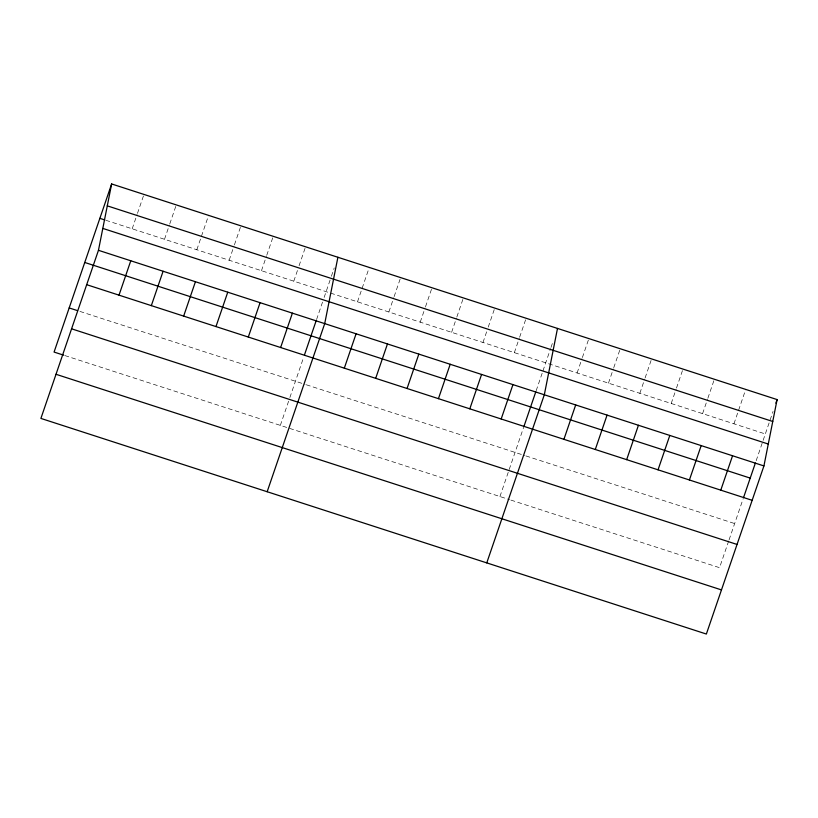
<?xml version="1.0" encoding="UTF-8"?>
<svg xmlns="http://www.w3.org/2000/svg" width="818" height="818" viewBox="0 0 818 818"><rect width="100%" height="100%" fill="white"/><g stroke="black" fill="none" stroke-linecap="round" stroke-linejoin="round"><path stroke-width="0.61" stroke-dasharray="4.09 3.07" d="M132.189 228.805L137.056 214.582M137.465 213.396L143.958 194.428M164.51 239.285L169.377 225.052M169.786 223.866L176.279 204.899M196.831 249.756L208.6 215.369M229.152 260.226L234.02 246.003M234.429 244.817L240.921 225.85M261.474 270.697L266.341 256.474M266.75 255.288L273.243 236.32M293.795 281.177L297.455 270.502M299.071 265.758L305.564 246.791M280.339 425.38L289.48 398.673M289.879 397.507L303.222 358.509M316.576 319.521L322.537 302.098M324.132 297.455L330.993 277.425M331.392 276.239L334.235 267.936M357.497 301.811L369.266 267.435M388.867 311.975L393.734 297.752M394.143 296.566L400.636 277.599M420.237 322.149L425.104 307.916M425.513 306.73L432.006 287.762M451.608 332.312L456.475 318.079M456.884 316.893L463.377 297.926M482.978 342.476L486.638 331.801M488.254 327.067L494.747 308.1M514.348 352.64L519.226 338.417M519.624 337.231L526.127 318.263M499.941 496.536L523.653 427.282M536.179 390.677L542.549 372.098M542.937 370.932L550.596 348.58M551.005 347.394L553.029 341.464M577.099 372.967L581.966 358.744M582.375 357.558L588.868 338.591M608.469 383.141L613.336 368.908M613.745 367.722L620.238 348.754M639.84 393.305L644.707 379.071M645.116 377.896L651.609 358.918M671.21 403.468L676.087 389.245M676.486 388.059L682.979 369.092M702.58 413.632L707.458 399.409M707.867 398.223L714.359 379.255M733.961 423.796L745.73 389.419M728.685 540.984L719.543 567.692L510.8 500.054M729.083 539.819L743.255 498.438M756.18 460.677L773.041 411.444M105.849 220.277L765.331 433.969M79.96 311.423L305.094 384.378M306.3 384.767L524.696 455.534M525.902 455.923L734.656 523.561M64.847 355.554L509.594 499.665"/><path stroke-width="1.23" d="M98.457 250.308L111.637 183.958L777.1 399.583L763.93 465.933L706.363 634.042L40.9 418.417L98.457 250.308L763.93 465.933M337.895 257.271L324.715 323.621L267.159 491.73M557.498 328.427L544.318 394.777L486.761 562.886M111.637 183.958L54.07 352.067L63.651 355.165M119.009 295.155L130.778 260.778M151.33 305.635L163.099 271.249M183.651 316.106L195.43 281.729M215.972 326.576L227.752 292.2M248.304 337.047L260.073 302.67M280.625 347.527L292.394 313.141M304.46 354.92L316.177 320.687M344.317 368.161L356.086 333.785M375.687 378.325L387.456 343.949M407.057 388.499L418.836 354.112M438.438 398.663L450.207 364.276M469.808 408.826L481.577 374.45M501.178 418.99L512.947 384.613M524.062 426.086L535.78 391.842M563.919 439.317L575.688 404.941M595.289 449.491L607.068 415.104M626.67 459.655L638.439 425.268M658.04 469.818L669.809 435.442M689.41 479.982L701.179 445.606M720.781 490.146L732.55 455.769M743.664 497.242L755.392 462.998M775.883 403.141L777.1 399.583M107.281 205.85L772.754 421.485M99.857 218.334L104.653 219.889M102.802 228.406L768.276 444.041M84.755 262.466L750.218 478.101M86.688 284.684L752.151 500.319M69.182 307.936L77.567 310.646M71.575 328.816L737.049 544.451M56.013 374.286L721.476 589.911"/></g></svg>
